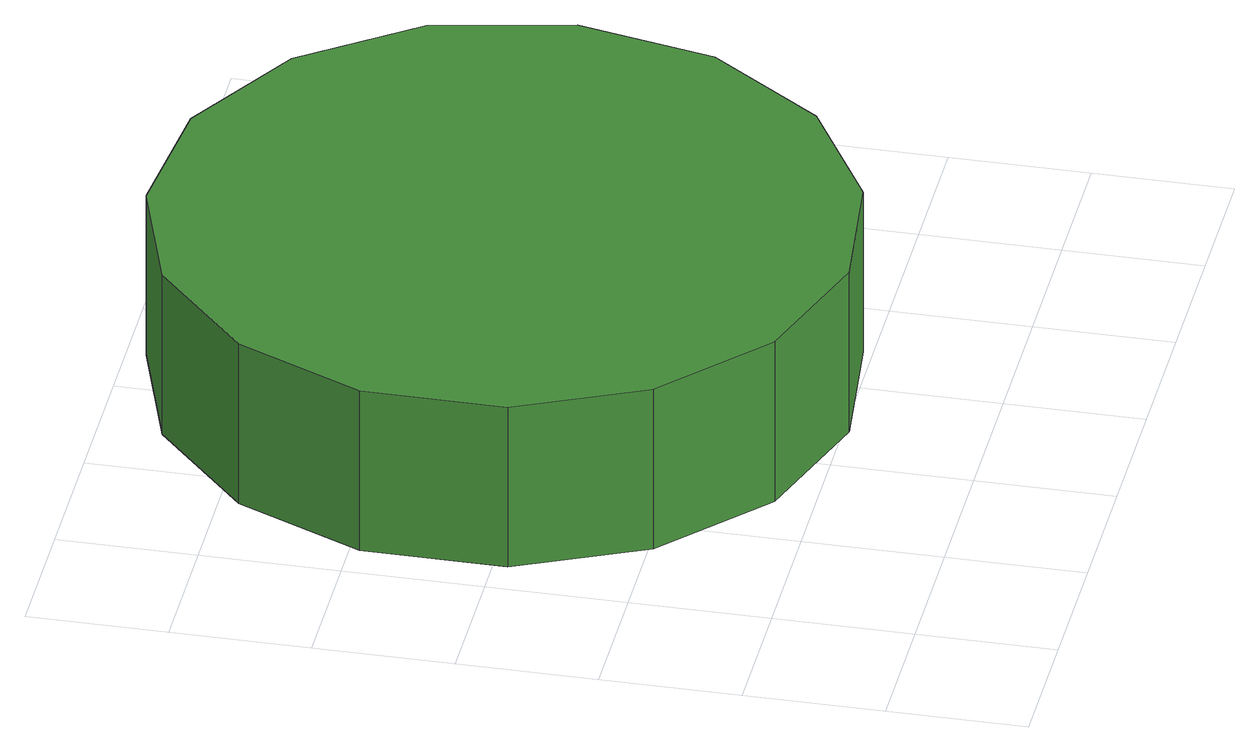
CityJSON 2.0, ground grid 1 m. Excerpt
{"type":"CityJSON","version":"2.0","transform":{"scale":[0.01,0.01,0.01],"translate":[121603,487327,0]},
"CityObjects":{
"tree1":{"type":"SolitaryVegetationObject","attributes":{"function":"something"},"geometry":[{"type":"MultiSurface","lod":"1","boundaries":[[[0,1,2,3,4,5,6,7,8,9,10,11,12,13,14]],[[15,16,17,18,19,20,21,22,23,24,25,26,27,28,29]],[[0,29,28,1]],[[1,28,27,2]],[[2,27,26,3]],[[3,26,25,4]],[[4,25,24,5]],[[5,24,23,6]],[[6,23,22,7]],[[7,22,21,8]],[[8,21,20,9]],[[9,20,19,10]],[[10,19,18,11]],[[11,18,17,12]],[[12,17,16,13]],[[13,16,15,14]],[[14,15,29,0]]]}]}
},
"vertices":[
[516,341,144],[495,442,144],[435,524,144],[346,576,144],[244,586,144],[147,555,144],[71,486,144],[29,393,144],[29,290,144],[71,197,144],[147,128,144],[244,96,144],[346,107,144],[435,158,144],[495,241,144],[495,241,15],[435,158,15],[346,107,15],[244,96,15],[147,128,15],[71,197,15],[29,290,15],[29,393,15],[71,486,15],[147,555,15],[244,586,15],[346,576,15],[435,524,15],[495,442,15],[516,341,15]
]}
